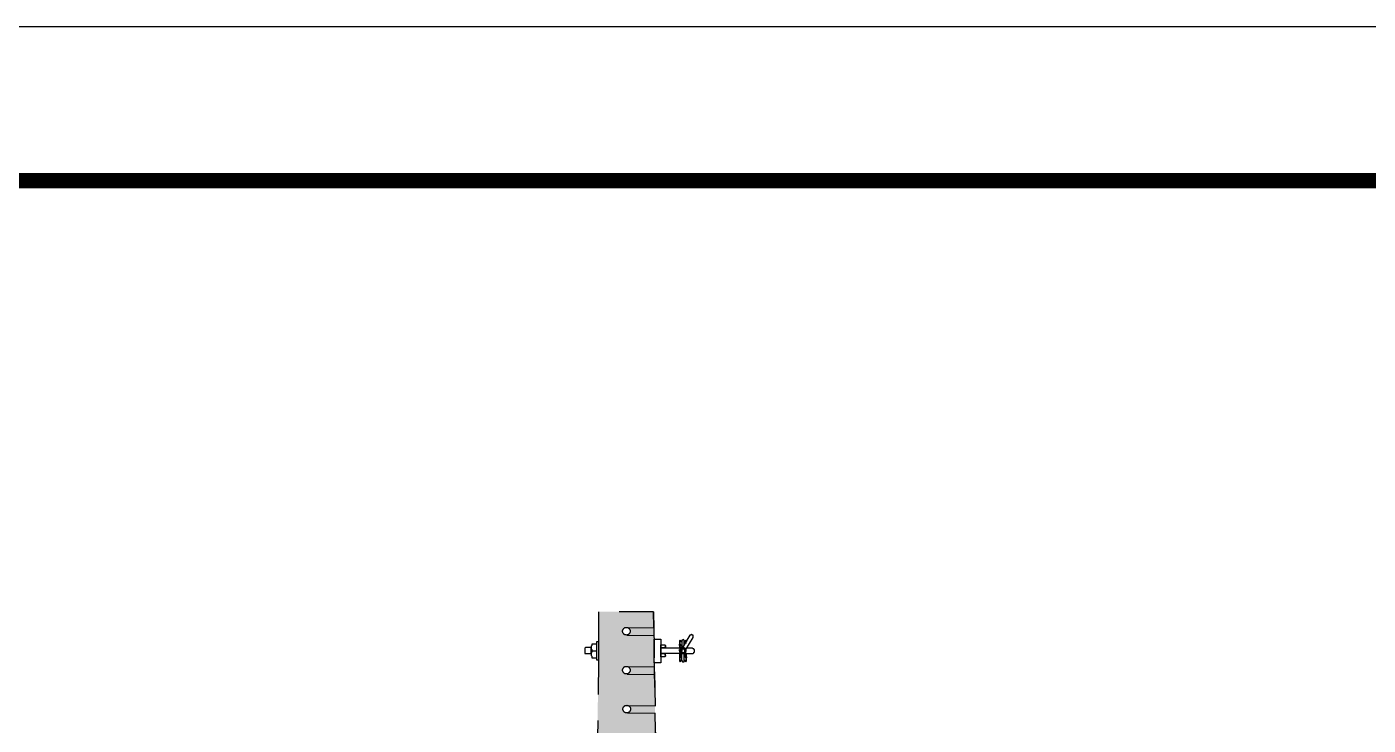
# Model space of a CAD drawing. Header units: metres. Extents: x 3162.2 to 3239.3, y 1435.1 to 1475.8.
# Drawn here: x 3184.66 to 3192.46, y 1471.69 to 1475.75 of the extents above; entities that cross this region are included whole.
import ezdxf

# ---------------------------------------------------------------- set-up
doc = ezdxf.new("R2010")
doc.units = ezdxf.units.M
doc.linetypes.add('CONTORNO_QUADRO_T', pattern=[0.35, 0.2, -0.15])
doc.layers.add('ARQ-FOLHA', color=7, linetype='Continuous')
doc.layers.add('PDF29_Geometry', color=7, linetype='Continuous')
doc.layers.add('PDF29_Solid Fills', color=7, linetype='Continuous', true_color=0x939598)

# ---------------------------------------------------------------- blocks, each defined once
blk = doc.blocks.new('FOLHA A2')
at = {"layer": 'ARQ-FOLHA'}
blk.add_line((594, 0), (0, 0), dxfattribs=at)
at = {"layer": 'ARQ-FOLHA', "const_width": 1}
blk.add_lwpolyline([(25, -410), (584, -410), (584, -10), (25, -10), (25, -410)], dxfattribs=at)

msp = doc.modelspace()

# ---------------------------------------------------------------- linework, layer by layer
at = {"layer": 'PDF29_Geometry', "linetype": 'CONTORNO_QUADRO_T', "lineweight": 25}
for points in [[(3188.3053, 1472.3541), (3187.9856, 1472.3541), (3187.9856, 1472.1276)], [(3188.3518, 1469.4649), (3188.3053, 1472.3541), (3188.3285, 1470.991), (3188.3518, 1469.4712)], [(3188.4831, 1472.1615), (3188.4831, 1472.1805), (3188.4831, 1472.1848), (3188.4831, 1472.189), (3188.4788, 1472.189), (3188.4788, 1472.1953), (3188.4746, 1472.189), (3188.4704, 1472.189), (3188.4704, 1472.1848), (3188.4704, 1472.1805), (3188.4704, 1472.1467), (3188.464, 1472.1467), (3188.4598, 1472.1467), (3188.4598, 1472.153), (3188.4555, 1472.1572), (3188.4555, 1472.1615), (3188.4555, 1472.1657), (3188.4598, 1472.1657), (3188.4598, 1472.189)], [(3188.4704, 1472.1763), (3188.4704, 1472.1805), (3188.464, 1472.1805), (3188.464, 1472.1848), (3188.4598, 1472.189), (3188.4555, 1472.1848), (3188.4555, 1472.1424)], [(3188.4936, 1472.1382), (3188.4936, 1472.134), (3188.4873, 1472.134), (3188.4831, 1472.134), (3188.4831, 1472.1424), (3188.4936, 1472.1424), (3188.4936, 1472.1382), (3188.4936, 1472.134), (3188.4936, 1472.1234), (3188.4873, 1472.1234), (3188.4873, 1472.134), (3188.4936, 1472.134), (3188.536, 1472.2038), (3188.536, 1472.2186), (3188.5296, 1472.2186), (3188.5254, 1472.2229), (3188.5212, 1472.2186), (3188.5169, 1472.2186), (3188.4746, 1472.1467)], [(3188.4831, 1472.1763), (3188.4873, 1472.1805), (3188.4873, 1472.1848), (3188.4936, 1472.189), (3188.4979, 1472.1848), (3188.4979, 1472.1805)], [(3188.4936, 1472.189), (3188.4936, 1472.1699)], [(3187.9475, 1472.1276), (3187.9475, 1472.1191), (3187.9433, 1472.1149), (3187.9433, 1472.1001), (3187.9475, 1472.0959), (3187.9475, 1472.0916), (3187.9475, 1472.0853), (3187.9751, 1472.0853), (3187.9751, 1472.1657), (3187.9475, 1472.1657), (3187.9475, 1472.1615), (3187.9475, 1472.1572), (3187.9433, 1472.153), (3187.9433, 1472.1382), (3187.9475, 1472.134), (3187.9475, 1472.1276), (3187.9751, 1472.1276)], [(3188.3095, 1472.1699), (3188.3095, 1472.0853)], [(3188.3095, 1472.1615), (3188.3095, 1472.0916)], [(3188.3095, 1472.1572), (3188.3095, 1472.0959)], [(3188.3476, 1472.1467), (3188.3709, 1472.1467), (3188.3751, 1472.153), (3188.3751, 1472.1572), (3188.3709, 1472.1572), (3188.3709, 1472.1615)], [(3188.3709, 1472.0916), (3188.3476, 1472.0916), (3188.3476, 1472.1615), (3188.3709, 1472.1615), (3188.3751, 1472.1572), (3188.3751, 1472.1424)], [(3188.4598, 1472.134), (3188.4598, 1472.1424), (3188.464, 1472.1424), (3188.3476, 1472.1424)], [(3188.4704, 1472.1107), (3188.464, 1472.1107), (3188.3476, 1472.1107), (3188.3709, 1472.1107), (3188.3709, 1472.1043), (3188.3751, 1472.1001), (3188.3751, 1472.0959), (3188.3709, 1472.0959), (3188.3709, 1472.0916), (3188.3751, 1472.0959), (3188.3751, 1472.1107)], [(3188.3709, 1472.1424), (3188.3709, 1472.1467)], [(3188.3709, 1472.1107), (3188.3709, 1472.1107)], [(3188.4555, 1472.1615), (3188.464, 1472.1615)], [(3188.4555, 1472.134), (3188.4555, 1472.1234)], [(3188.4598, 1472.1191), (3188.4555, 1472.1191)], [(3188.4598, 1472.062), (3188.464, 1472.0683), (3188.464, 1472.0726), (3188.4704, 1472.0726), (3188.4704, 1472.1107), (3188.4598, 1472.1001), (3188.4555, 1472.0959), (3188.4555, 1472.0853), (3188.4598, 1472.0853), (3188.464, 1472.0916), (3188.464, 1472.0959), (3188.4704, 1472.0959)], [(3188.4555, 1472.1107), (3188.4555, 1472.0683), (3188.4598, 1472.062), (3188.4598, 1472.0853)], [(3188.4598, 1472.1657), (3188.464, 1472.1615), (3188.464, 1472.1572), (3188.4704, 1472.1572)], [(3188.4788, 1472.1467), (3188.4704, 1472.1467), (3188.4704, 1472.1424)], [(3188.4704, 1472.0726), (3188.4704, 1472.0683), (3188.4746, 1472.062), (3188.4788, 1472.062), (3188.4831, 1472.062), (3188.4831, 1472.0683), (3188.4831, 1472.0726), (3188.4873, 1472.0726), (3188.4873, 1472.0683), (3188.4936, 1472.062), (3188.4979, 1472.0683), (3188.4979, 1472.1107)], [(3188.4788, 1472.1382), (3188.4788, 1472.1382)], [(3188.4788, 1472.1149), (3188.4788, 1472.1149)], [(3188.4788, 1472.1107), (3188.4831, 1472.1107), (3188.4936, 1472.0959), (3188.4979, 1472.0916), (3188.4979, 1472.0853), (3188.4936, 1472.0853), (3188.4936, 1472.062), (3188.4873, 1472.0683), (3188.4873, 1472.0726)], [(3188.4873, 1472.1424), (3188.4831, 1472.1424)], [(3188.4831, 1472.0726), (3188.4831, 1472.1107)], [(3188.4936, 1472.1149), (3188.4873, 1472.1107), (3188.5296, 1472.1107), (3188.536, 1472.1107), (3188.5402, 1472.1149), (3188.5402, 1472.1191), (3188.5444, 1472.1191), (3188.5444, 1472.134), (3188.5402, 1472.134), (3188.5402, 1472.1382), (3188.536, 1472.1382), (3188.5296, 1472.1424), (3188.4979, 1472.1424)], [(3188.4936, 1472.1191), (3188.4936, 1472.1276)], [(3187.9856, 1472.0726), (3187.9708, 1470.991)], [(3188.4555, 1472.0916), (3188.464, 1472.0916)], [(3188.4936, 1472.0853), (3188.4873, 1472.0916), (3188.4873, 1472.0959), (3188.4831, 1472.0959)], [(3188.4873, 1472.0916), (3188.4979, 1472.0916)]]:
    msp.add_lwpolyline(points, dxfattribs=at)
at = {"layer": 'PDF29_Geometry', "color": 252, "linetype": 'CONTORNO_QUADRO_T', "lineweight": 0, "true_color": 0x939598}
for points in [[(3188.3074, 1472.261), (3188.1529, 1472.261), (3188.3074, 1472.261)], [(3188.3074, 1472.2165), (3188.1529, 1472.2165), (3188.3074, 1472.2165)], [(3188.3095, 1472.0345), (3188.1529, 1472.0345), (3188.3095, 1472.0345)], [(3188.3116, 1471.99), (3188.1529, 1471.99), (3188.3116, 1471.99)], [(3188.3137, 1471.808), (3188.1507, 1471.808), (3188.3137, 1471.808)], [(3188.3158, 1471.7635), (3188.155, 1471.7635), (3188.3158, 1471.7635)]]:
    msp.add_lwpolyline(points, dxfattribs=at)
at = {"layer": 'PDF29_Geometry', "linetype": 'CONTORNO_QUADRO_T', "lineweight": 25}
for points in [[(3187.9856, 1472.0726), (3187.9751, 1472.0726), (3187.9751, 1472.1805), (3187.9856, 1472.1805)], [(3188.3095, 1472.0578), (3188.3095, 1472.1953), (3188.3476, 1472.1953), (3188.3476, 1472.0578)], [(3187.9433, 1472.1107), (3187.9433, 1472.1467), (3187.9094, 1472.1467), (3187.9052, 1472.1424), (3187.9052, 1472.1107), (3187.9094, 1472.1107)], [(3188.3095, 1472.0853), (3188.3095, 1472.1699)], [(3188.3095, 1472.0916), (3188.3095, 1472.1615)], [(3188.4704, 1472.134), (3188.4704, 1472.1276), (3188.4555, 1472.1276), (3188.4555, 1472.134)], [(3188.4704, 1472.1191), (3188.4704, 1472.1234), (3188.464, 1472.1234), (3188.464, 1472.1276), (3188.4555, 1472.1276), (3188.4555, 1472.1191), (3188.464, 1472.1191)], [(3188.4704, 1472.1149), (3188.4704, 1472.1191), (3188.4598, 1472.1191), (3188.4598, 1472.1107), (3188.4704, 1472.1107)], [(3188.4704, 1472.1382), (3188.4704, 1472.1424), (3188.4704, 1472.1467), (3188.4704, 1472.1424), (3188.464, 1472.1424), (3188.464, 1472.134), (3188.4704, 1472.134)], [(3188.4873, 1472.1234), (3188.4831, 1472.1191), (3188.4788, 1472.1149), (3188.4746, 1472.1149), (3188.4704, 1472.1191), (3188.4704, 1472.1234), (3188.464, 1472.1234), (3188.4704, 1472.1276), (3188.4704, 1472.134), (3188.4746, 1472.1382), (3188.4788, 1472.1382), (3188.4831, 1472.134), (3188.4873, 1472.1276), (3188.4873, 1472.1234), (3188.4873, 1472.1276), (3188.4831, 1472.134), (3188.4788, 1472.1382), (3188.4746, 1472.1382), (3188.4704, 1472.134), (3188.4704, 1472.1276), (3188.464, 1472.1234), (3188.4704, 1472.1234), (3188.4704, 1472.1191), (3188.4746, 1472.1149), (3188.4788, 1472.1149), (3188.4831, 1472.1191)], [(3188.4831, 1472.1424), (3188.4831, 1472.1467), (3188.4746, 1472.1467), (3188.4704, 1472.1424), (3188.4746, 1472.1382), (3188.4831, 1472.1382)], [(3188.4831, 1472.1107), (3188.4831, 1472.1149), (3188.4704, 1472.1149), (3188.4704, 1472.1107)], [(3188.4936, 1472.1191), (3188.4936, 1472.1234), (3188.4873, 1472.1234), (3188.4831, 1472.1191), (3188.4873, 1472.1191), (3188.4873, 1472.1149), (3188.4936, 1472.1149)], [(3188.4873, 1472.1149), (3188.4873, 1472.1191), (3188.4831, 1472.1191), (3188.4831, 1472.1107), (3188.4873, 1472.1107)]]:
    msp.add_lwpolyline(points, close=True, dxfattribs=at)
for centre in [(3188.1476, 1472.2409), (3188.1476, 1472.0144), (3188.1497, 1471.7879)]:
    msp.add_circle(centre, 0.0222, dxfattribs=at)
at = {"layer": 'PDF29_Solid Fills', "linetype": 'CONTORNO_QUADRO_T', "transparency": 33554559}
for points in [[(3188.3053, 1472.3541), (3187.9856, 1472.3541), (3188.3074, 1472.2631)], [(3187.9856, 1472.3541), (3188.3074, 1472.2631), (3187.9856, 1472.2631)], [(3188.1444, 1472.2631), (3187.9856, 1472.2631), (3188.1402, 1472.261)], [(3187.9856, 1472.2631), (3188.1402, 1472.261), (3187.9856, 1472.261)], [(3188.1359, 1472.261), (3188.1359, 1472.261), (3187.9856, 1472.261)], [(3188.1359, 1472.261), (3187.9856, 1472.261), (3188.1402, 1472.261)], [(3188.1359, 1472.261), (3187.9856, 1472.261), (3188.1317, 1472.2588)], [(3187.9856, 1472.261), (3188.1317, 1472.2588), (3187.9856, 1472.2588)], [(3188.1317, 1472.2588), (3187.9856, 1472.2588), (3188.1296, 1472.2546)], [(3187.9856, 1472.2588), (3188.1296, 1472.2546), (3187.9856, 1472.2546)], [(3188.3074, 1472.2631), (3188.1486, 1472.2631), (3188.3074, 1472.261)], [(3188.1486, 1472.2631), (3188.3074, 1472.261), (3188.1529, 1472.261)], [(3188.1529, 1472.261), (3188.3074, 1472.261), (3188.1571, 1472.261)], [(3188.3074, 1472.261), (3188.1571, 1472.261), (3188.3074, 1472.2588)], [(3188.1571, 1472.261), (3188.3074, 1472.2588), (3188.1613, 1472.2588)], [(3188.3074, 1472.2588), (3188.1613, 1472.2588), (3188.3074, 1472.2546)], [(3188.1613, 1472.2588), (3188.3074, 1472.2546), (3188.1634, 1472.2546)], [(3188.1296, 1472.2546), (3187.9856, 1472.2546), (3188.1275, 1472.2525)], [(3187.9856, 1472.2546), (3188.1275, 1472.2525), (3187.9856, 1472.2525)], [(3188.1275, 1472.2525), (3187.9856, 1472.2525), (3188.1253, 1472.2483)], [(3187.9856, 1472.2525), (3188.1253, 1472.2483), (3187.9856, 1472.2483)], [(3188.1253, 1472.2483), (3187.9856, 1472.2483), (3188.1232, 1472.244)], [(3187.9856, 1472.2483), (3188.1232, 1472.244), (3187.9856, 1472.244)], [(3188.1232, 1472.244), (3187.9856, 1472.244), (3188.1232, 1472.2398)], [(3187.9856, 1472.244), (3188.1232, 1472.2398), (3187.9856, 1472.2398)], [(3188.1232, 1472.2398), (3187.9856, 1472.2398), (3188.1232, 1472.2356)], [(3187.9856, 1472.2398), (3188.1232, 1472.2356), (3187.9856, 1472.2356)], [(3188.1232, 1472.2356), (3187.9856, 1472.2356), (3188.1253, 1472.2313)], [(3187.9856, 1472.2356), (3188.1253, 1472.2313), (3187.9856, 1472.2313)], [(3188.1253, 1472.2313), (3187.9856, 1472.2313), (3188.1275, 1472.2271)], [(3187.9856, 1472.2313), (3188.1275, 1472.2271), (3187.9856, 1472.2271)], [(3188.1275, 1472.2271), (3187.9856, 1472.2271), (3188.1296, 1472.225)], [(3187.9856, 1472.2271), (3188.1296, 1472.225), (3187.9856, 1472.225)], [(3188.1296, 1472.225), (3187.9856, 1472.225), (3188.1317, 1472.2207)], [(3187.9856, 1472.225), (3188.1317, 1472.2207), (3187.9856, 1472.2207)], [(3188.1317, 1472.2207), (3187.9856, 1472.2207), (3188.1359, 1472.2186)], [(3187.9856, 1472.2207), (3188.1359, 1472.2186), (3187.9856, 1472.2186)], [(3188.1359, 1472.2186), (3187.9856, 1472.2186), (3188.1402, 1472.2165)], [(3187.9856, 1472.2186), (3188.1402, 1472.2165), (3187.9856, 1472.2165)], [(3188.1444, 1472.2165), (3188.1444, 1472.2165), (3187.9856, 1472.2165)], [(3188.1444, 1472.2165), (3187.9856, 1472.2165), (3188.1402, 1472.2165)], [(3188.3074, 1472.2165), (3187.9856, 1472.2165), (3188.3095, 1472.1276)], [(3187.9856, 1472.2165), (3188.3095, 1472.1276), (3187.9856, 1472.1276)], [(3188.1529, 1472.2165), (3188.3074, 1472.2165), (3188.1486, 1472.2165)], [(3188.1571, 1472.2186), (3188.3074, 1472.2165), (3188.1529, 1472.2165)], [(3188.1613, 1472.2207), (3188.3074, 1472.2186), (3188.1571, 1472.2186)], [(3188.3074, 1472.2186), (3188.1571, 1472.2186), (3188.3074, 1472.2165)], [(3188.1634, 1472.225), (3188.3074, 1472.2207), (3188.1613, 1472.2207)], [(3188.3074, 1472.2207), (3188.1613, 1472.2207), (3188.3074, 1472.2186)], [(3188.3074, 1472.2546), (3188.1634, 1472.2546), (3188.3074, 1472.2525)], [(3188.1634, 1472.2546), (3188.3074, 1472.2525), (3188.1656, 1472.2525)], [(3188.1656, 1472.2271), (3188.3074, 1472.225), (3188.1634, 1472.225)], [(3188.3074, 1472.225), (3188.1634, 1472.225), (3188.3074, 1472.2207)], [(3188.3074, 1472.2525), (3188.1656, 1472.2525), (3188.3074, 1472.2483)], [(3188.1656, 1472.2525), (3188.3074, 1472.2483), (3188.1677, 1472.2483)], [(3188.1677, 1472.2313), (3188.3074, 1472.2271), (3188.1656, 1472.2271)], [(3188.3074, 1472.2271), (3188.1656, 1472.2271), (3188.3074, 1472.225)], [(3188.3074, 1472.2483), (3188.1677, 1472.2483), (3188.3074, 1472.244)], [(3188.1677, 1472.2483), (3188.3074, 1472.244), (3188.1698, 1472.244)], [(3188.1698, 1472.2356), (3188.3074, 1472.2313), (3188.1677, 1472.2313)], [(3188.3074, 1472.2313), (3188.1677, 1472.2313), (3188.3074, 1472.2271)], [(3188.3074, 1472.244), (3188.1698, 1472.244), (3188.3074, 1472.2398)], [(3188.1698, 1472.244), (3188.3074, 1472.2398), (3188.1698, 1472.2398)], [(3188.3074, 1472.2398), (3188.1698, 1472.2398), (3188.3074, 1472.2356)], [(3188.1698, 1472.2398), (3188.3074, 1472.2356), (3188.1698, 1472.2356)], [(3188.3074, 1472.2356), (3188.1698, 1472.2356), (3188.3074, 1472.2313)], [(3188.3095, 1472.1276), (3187.9856, 1472.1276), (3188.3095, 1472.081)], [(3187.9856, 1472.1276), (3188.3095, 1472.081), (3187.9856, 1472.081)], [(3187.9856, 1472.0578), (3188.3095, 1472.0366), (3187.9835, 1472.0366)], [(3188.1444, 1472.0366), (3187.9835, 1472.0366), (3188.1402, 1472.0345)], [(3187.9835, 1472.0366), (3188.1402, 1472.0345), (3187.9835, 1472.0345)], [(3188.1359, 1472.0345), (3188.1359, 1472.0345), (3187.9835, 1472.0345)], [(3188.1359, 1472.0345), (3187.9835, 1472.0345), (3188.1402, 1472.0345)], [(3188.1359, 1472.0345), (3187.9835, 1472.0345), (3188.1338, 1472.0302)], [(3187.9835, 1472.0345), (3188.1338, 1472.0302), (3187.9835, 1472.0302)], [(3188.1338, 1472.0302), (3187.9835, 1472.0302), (3188.1296, 1472.0281)], [(3187.9835, 1472.0302), (3188.1296, 1472.0281), (3187.9835, 1472.0281)], [(3188.1296, 1472.0281), (3187.9835, 1472.0281), (3188.1275, 1472.026)], [(3187.9835, 1472.0281), (3188.1275, 1472.026), (3187.9835, 1472.026)], [(3188.1275, 1472.026), (3187.9835, 1472.026), (3188.1253, 1472.0218)], [(3187.9835, 1472.026), (3188.1253, 1472.0218), (3187.9835, 1472.0218)], [(3188.3095, 1472.081), (3187.9856, 1472.081), (3188.3095, 1472.0726)], [(3187.9856, 1472.081), (3188.3095, 1472.0726), (3187.9856, 1472.0726)], [(3188.3095, 1472.0726), (3187.9856, 1472.0726), (3188.3095, 1472.0578)], [(3187.9856, 1472.0726), (3188.3095, 1472.0578), (3187.9856, 1472.0578)], [(3188.3095, 1472.0578), (3187.9856, 1472.0578), (3188.3095, 1472.0366)], [(3188.3095, 1472.0366), (3188.1486, 1472.0366), (3188.3095, 1472.0345)], [(3188.1486, 1472.0366), (3188.3095, 1472.0345), (3188.1529, 1472.0345)], [(3188.1529, 1472.0345), (3188.3095, 1472.0345), (3188.1571, 1472.0345)], [(3188.3095, 1472.0345), (3188.1571, 1472.0345), (3188.3095, 1472.0302)], [(3188.1571, 1472.0345), (3188.3095, 1472.0302), (3188.1613, 1472.0302)], [(3188.3095, 1472.0302), (3188.1613, 1472.0302), (3188.3095, 1472.0281)], [(3188.1613, 1472.0302), (3188.3095, 1472.0281), (3188.1634, 1472.0281)], [(3188.3095, 1472.0281), (3188.1634, 1472.0281), (3188.3095, 1472.026)], [(3188.1634, 1472.0281), (3188.3095, 1472.026), (3188.1677, 1472.026)], [(3188.3095, 1472.026), (3188.1677, 1472.026), (3188.3095, 1472.0218)], [(3188.1677, 1472.026), (3188.3095, 1472.0218), (3188.1677, 1472.0218)], [(3187.9835, 1471.99), (3188.3137, 1471.808), (3187.9814, 1471.808)], [(3188.1253, 1472.0218), (3187.9835, 1472.0218), (3188.1253, 1472.0175)], [(3187.9835, 1472.0218), (3188.1253, 1472.0175), (3187.9835, 1472.0175)], [(3188.1253, 1472.0175), (3187.9835, 1472.0175), (3188.1232, 1472.0133)], [(3187.9835, 1472.0175), (3188.1232, 1472.0133), (3187.9835, 1472.0133)], [(3188.1232, 1472.0133), (3187.9835, 1472.0133), (3188.1253, 1472.0091)], [(3187.9835, 1472.0133), (3188.1253, 1472.0091), (3187.9835, 1472.0091)], [(3188.1253, 1472.0091), (3187.9835, 1472.0091), (3188.1253, 1472.0048)], [(3187.9835, 1472.0091), (3188.1253, 1472.0048), (3187.9835, 1472.0048)], [(3188.1253, 1472.0048), (3187.9835, 1472.0048), (3188.1275, 1472.0006)], [(3187.9835, 1472.0048), (3188.1275, 1472.0006), (3187.9835, 1472.0006)], [(3188.1275, 1472.0006), (3187.9835, 1472.0006), (3188.1296, 1471.9964)], [(3187.9835, 1472.0006), (3188.1296, 1471.9964), (3187.9835, 1471.9964)], [(3188.1296, 1471.9964), (3187.9835, 1471.9964), (3188.1338, 1471.9943)], [(3187.9835, 1471.9964), (3188.1338, 1471.9943), (3187.9835, 1471.9943)], [(3188.1338, 1471.9943), (3187.9835, 1471.9943), (3188.1359, 1471.9921)], [(3187.9835, 1471.9943), (3188.1359, 1471.9921), (3187.9835, 1471.9921)], [(3188.1359, 1471.9921), (3187.9835, 1471.9921), (3188.1402, 1471.99)], [(3187.9835, 1471.9921), (3188.1402, 1471.99), (3187.9835, 1471.99)], [(3188.1444, 1471.99), (3188.1444, 1471.99), (3187.9835, 1471.99)], [(3188.1444, 1471.99), (3187.9835, 1471.99), (3188.1402, 1471.99)], [(3188.3116, 1471.99), (3187.9835, 1471.99), (3188.3137, 1471.808)], [(3188.1529, 1471.99), (3188.3116, 1471.99), (3188.1486, 1471.99)], [(3188.1571, 1471.9921), (3188.3116, 1471.99), (3188.1529, 1471.99)], [(3188.1613, 1471.9943), (3188.3116, 1471.9921), (3188.1571, 1471.9921)], [(3188.3116, 1471.9921), (3188.1571, 1471.9921), (3188.3116, 1471.99)], [(3188.1634, 1471.9964), (3188.3116, 1471.9943), (3188.1613, 1471.9943)], [(3188.3116, 1471.9943), (3188.1613, 1471.9943), (3188.3116, 1471.9921)], [(3188.1677, 1472.0006), (3188.3116, 1471.9964), (3188.1634, 1471.9964)], [(3188.3116, 1471.9964), (3188.1634, 1471.9964), (3188.3116, 1471.9943)], [(3188.3095, 1472.0218), (3188.1677, 1472.0218), (3188.3116, 1472.0175)], [(3188.1677, 1472.0218), (3188.3116, 1472.0175), (3188.1698, 1472.0175)], [(3188.1698, 1472.0091), (3188.3116, 1472.0048), (3188.1677, 1472.0048)], [(3188.3116, 1472.0048), (3188.1677, 1472.0048), (3188.3116, 1472.0006)], [(3188.1677, 1472.0048), (3188.3116, 1472.0006), (3188.1677, 1472.0006)], [(3188.3116, 1472.0006), (3188.1677, 1472.0006), (3188.3116, 1471.9964)], [(3188.3116, 1472.0175), (3188.1698, 1472.0175), (3188.3116, 1472.0133)], [(3188.1698, 1472.0175), (3188.3116, 1472.0133), (3188.1698, 1472.0133)], [(3188.3116, 1472.0133), (3188.1698, 1472.0133), (3188.3116, 1472.0091)], [(3188.1698, 1472.0133), (3188.3116, 1472.0091), (3188.1698, 1472.0091)], [(3188.3116, 1472.0091), (3188.1698, 1472.0091), (3188.3116, 1472.0048)], [(3188.1423, 1471.808), (3188.1423, 1471.808), (3187.9814, 1471.808)], [(3188.1423, 1471.808), (3187.9814, 1471.808), (3188.1465, 1471.808)], [(3188.1423, 1471.808), (3187.9814, 1471.808), (3188.138, 1471.8059)], [(3187.9814, 1471.808), (3188.138, 1471.8059), (3187.9814, 1471.8059)], [(3188.138, 1471.8059), (3187.9814, 1471.8059), (3188.1338, 1471.8038)], [(3187.9814, 1471.8059), (3188.1338, 1471.8038), (3187.9814, 1471.8038)], [(3188.1338, 1471.8038), (3187.9814, 1471.8038), (3188.1317, 1471.8016)], [(3187.9814, 1471.8038), (3188.1317, 1471.8016), (3187.9814, 1471.8016)], [(3188.1317, 1471.8016), (3187.9814, 1471.8016), (3188.1275, 1471.7974)], [(3187.9814, 1471.8016), (3188.1275, 1471.7974), (3187.9814, 1471.7974)], [(3188.1275, 1471.7974), (3187.9814, 1471.7974), (3188.1253, 1471.7953)], [(3187.9814, 1471.7974), (3188.1253, 1471.7953), (3187.9814, 1471.7953)], [(3188.1253, 1471.7953), (3187.9814, 1471.7953), (3188.1253, 1471.7911)], [(3187.9814, 1471.7953), (3188.1253, 1471.7911), (3187.9814, 1471.7911)], [(3188.1253, 1471.7911), (3187.9814, 1471.7911), (3188.1253, 1471.7868)], [(3187.9814, 1471.7911), (3188.1253, 1471.7868), (3187.9814, 1471.7868)], [(3188.1507, 1471.808), (3188.3137, 1471.808), (3188.155, 1471.808)], [(3188.3137, 1471.808), (3188.155, 1471.808), (3188.3137, 1471.8059)], [(3188.155, 1471.808), (3188.3137, 1471.8059), (3188.1571, 1471.8059)], [(3188.3137, 1471.8059), (3188.1571, 1471.8059), (3188.3137, 1471.8038)], [(3188.1571, 1471.8059), (3188.3137, 1471.8038), (3188.1613, 1471.8038)], [(3188.3137, 1471.8038), (3188.1613, 1471.8038), (3188.3137, 1471.8016)], [(3188.1613, 1471.8038), (3188.3137, 1471.8016), (3188.1656, 1471.8016)], [(3188.3137, 1471.8016), (3188.1656, 1471.8016), (3188.3137, 1471.7974)], [(3188.1656, 1471.8016), (3188.3137, 1471.7974), (3188.1677, 1471.7974)], [(3188.3137, 1471.7974), (3188.1677, 1471.7974), (3188.3137, 1471.7953)], [(3188.1677, 1471.7974), (3188.3137, 1471.7953), (3188.1698, 1471.7953)], [(3188.3137, 1471.7953), (3188.1698, 1471.7953), (3188.3137, 1471.7911)], [(3188.1698, 1471.7953), (3188.3137, 1471.7911), (3188.1698, 1471.7911)], [(3188.3137, 1471.7911), (3188.1698, 1471.7911), (3188.3137, 1471.7868)], [(3188.1698, 1471.7911), (3188.3137, 1471.7868), (3188.1698, 1471.7868)], [(3187.9814, 1471.7635), (3188.318, 1471.5815), (3187.9793, 1471.5815)], [(3188.1253, 1471.7868), (3187.9814, 1471.7868), (3188.1253, 1471.7826)], [(3187.9814, 1471.7868), (3188.1253, 1471.7826), (3187.9814, 1471.7826)], [(3188.1253, 1471.7826), (3187.9814, 1471.7826), (3188.1253, 1471.7784)], [(3187.9814, 1471.7826), (3188.1253, 1471.7784), (3187.9814, 1471.7784)], [(3188.1253, 1471.7784), (3187.9814, 1471.7784), (3188.1275, 1471.7741)], [(3187.9814, 1471.7784), (3188.1275, 1471.7741), (3187.9814, 1471.7741)], [(3188.1275, 1471.7741), (3187.9814, 1471.7741), (3188.1317, 1471.7699)], [(3187.9814, 1471.7741), (3188.1317, 1471.7699), (3187.9814, 1471.7699)], [(3188.1317, 1471.7699), (3187.9814, 1471.7699), (3188.1338, 1471.7678)], [(3187.9814, 1471.7699), (3188.1338, 1471.7678), (3187.9814, 1471.7678)], [(3188.1338, 1471.7678), (3187.9814, 1471.7678), (3188.138, 1471.7657)], [(3187.9814, 1471.7678), (3188.138, 1471.7657), (3187.9814, 1471.7657)], [(3188.138, 1471.7657), (3187.9814, 1471.7657), (3188.1423, 1471.7635)], [(3187.9814, 1471.7657), (3188.1423, 1471.7635), (3187.9814, 1471.7635)], [(3188.1465, 1471.7635), (3188.1465, 1471.7635), (3187.9814, 1471.7635)], [(3188.1465, 1471.7635), (3187.9814, 1471.7635), (3188.1423, 1471.7635)], [(3188.3158, 1471.7635), (3187.9814, 1471.7635), (3188.318, 1471.5815)], [(3188.155, 1471.7635), (3188.3158, 1471.7635), (3188.1507, 1471.7635)], [(3188.1571, 1471.7657), (3188.3158, 1471.7635), (3188.155, 1471.7635)], [(3188.1613, 1471.7678), (3188.3158, 1471.7657), (3188.1571, 1471.7657)], [(3188.3158, 1471.7657), (3188.1571, 1471.7657), (3188.3158, 1471.7635)], [(3188.1656, 1471.7699), (3188.3158, 1471.7678), (3188.1613, 1471.7678)], [(3188.3158, 1471.7678), (3188.1613, 1471.7678), (3188.3158, 1471.7657)], [(3188.1677, 1471.7741), (3188.3158, 1471.7699), (3188.1656, 1471.7699)], [(3188.3158, 1471.7699), (3188.1656, 1471.7699), (3188.3158, 1471.7678)], [(3188.1698, 1471.7784), (3188.3137, 1471.7741), (3188.1677, 1471.7741)], [(3188.3137, 1471.7741), (3188.1677, 1471.7741), (3188.3158, 1471.7699)], [(3188.3137, 1471.7868), (3188.1698, 1471.7868), (3188.3137, 1471.7826)], [(3188.1698, 1471.7868), (3188.3137, 1471.7826), (3188.1698, 1471.7826)], [(3188.3137, 1471.7826), (3188.1698, 1471.7826), (3188.3137, 1471.7784)], [(3188.1698, 1471.7826), (3188.3137, 1471.7784), (3188.1698, 1471.7784)], [(3188.3137, 1471.7784), (3188.1698, 1471.7784), (3188.3137, 1471.7741)]]:
    msp.add_solid(points, dxfattribs=at)
at = {"layer": 'PDF29_Solid Fills', "color": 7, "linetype": 'CONTORNO_QUADRO_T', "transparency": 33554559}
for points in [[(3188.4788, 1472.1382), (3188.4746, 1472.1382), (3188.4788, 1472.134)], [(3188.4746, 1472.1382), (3188.4788, 1472.134), (3188.4746, 1472.134)], [(3188.4788, 1472.1382), (3188.4746, 1472.1382), (3188.4788, 1472.134)], [(3188.4746, 1472.1382), (3188.4788, 1472.134), (3188.4746, 1472.134)]]:
    msp.add_solid(points, dxfattribs=at)

# ---------------------------------------------------------------- block references
at = {"layer": 'ARQ-FOLHA', "xscale": 0.08944633452801547, "yscale": 0.08944633452801547, "zscale": 0.08944633452801547}
msp.add_blockref('FOLHA A2', (3172.7616, 1475.7531), dxfattribs=at)

doc.saveas('drawing.dxf')
